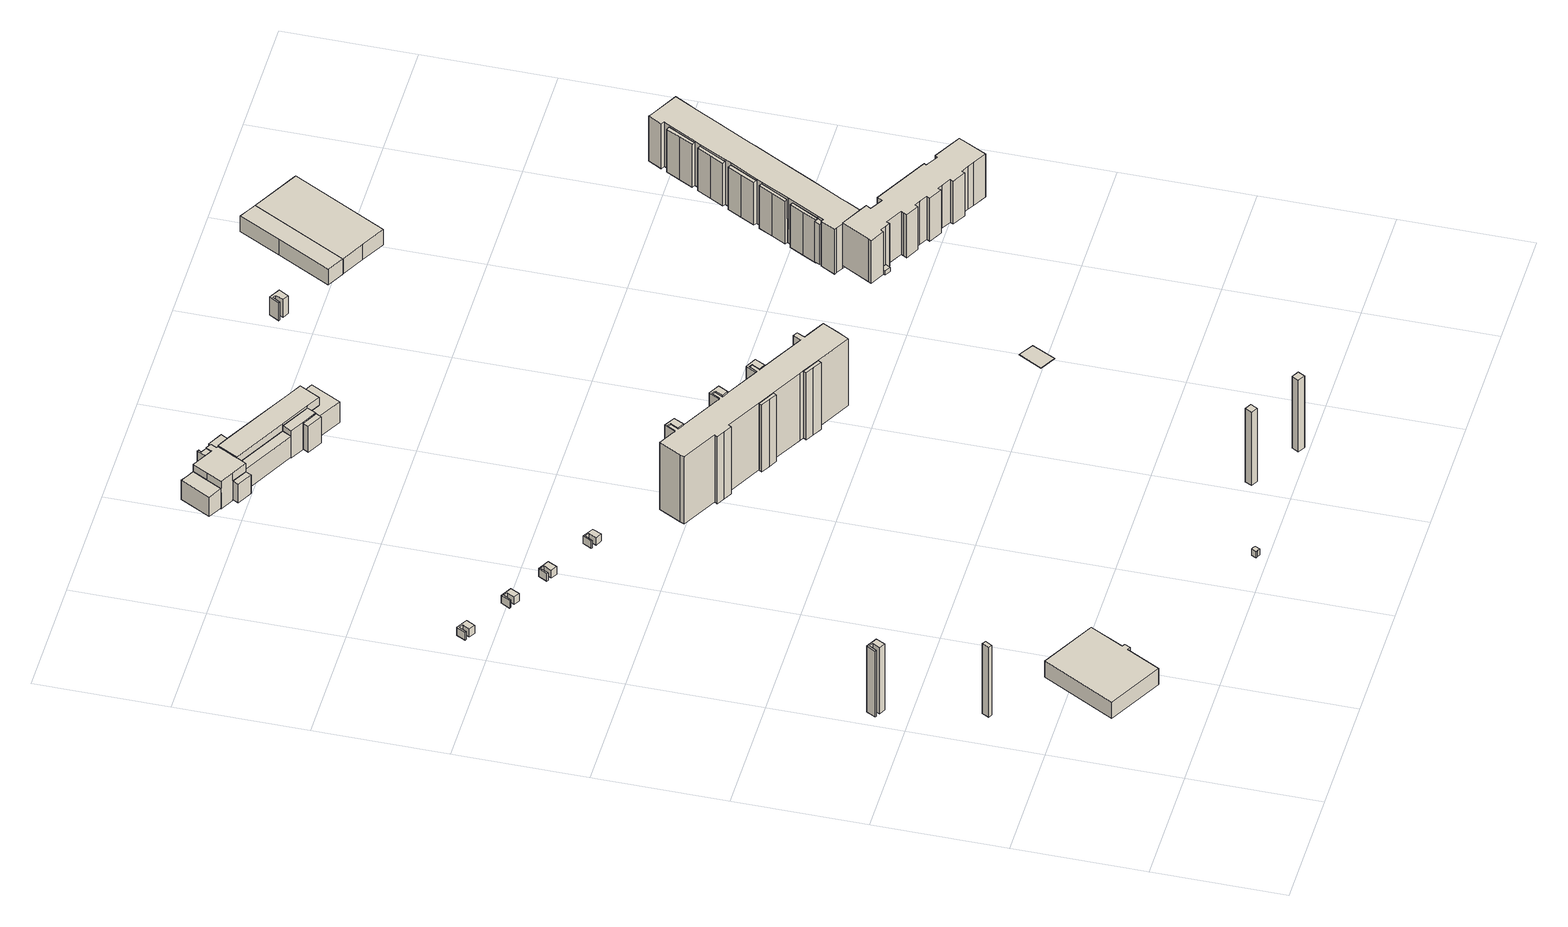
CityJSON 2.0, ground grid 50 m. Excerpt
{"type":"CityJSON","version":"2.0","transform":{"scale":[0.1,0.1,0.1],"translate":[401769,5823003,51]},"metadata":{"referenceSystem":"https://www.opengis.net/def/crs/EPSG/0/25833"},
"CityObjects":{
"building1":{"type":"Building","attributes":{"Gemeindeschluessel":"11000010","BezugspunktDach":"2200","function":"51009_1610","measuredHeight":32.45,"storeysAboveGround":0},"address":[{"country":"Germany","locality":"Berlin"}],"geometry":[{"type":"Solid","lod":"1","boundaries":[[[[0,1,2,3]],[[4,5,6,7]],[[4,7,3,2]],[[5,4,2,1]],[[6,5,1,0]],[[7,6,0,3]]]]}]},
"building2":{"type":"Building","attributes":{"Gemeindeschluessel":"11000010","BezugspunktDach":"2200","function":"51009_1610","measuredHeight":30.72,"storeysAboveGround":0},"address":[{"country":"Germany","locality":"Berlin"}],"geometry":[{"type":"Solid","lod":"1","boundaries":[[[[8,9,10,11,12,13,14,15]],[[16,17,18,19,20,21,22,23]],[[16,23,15,14]],[[17,16,14,13]],[[18,17,13,12]],[[19,18,12,11]],[[20,19,11,10]],[[21,20,10,9]],[[22,21,9,8]],[[23,22,8,15]]]]}]},
"building3":{"type":"Building","attributes":{"Gemeindeschluessel":"11000010","BezugspunktDach":"2200","function":"31001_3211","measuredHeight":7.48,"storeysAboveGround":1},"address":[{"country":"Germany","locality":"Berlin","thoroughfareNumber":"9 (1)","thoroughfareName":"Stolzenhagener Straße"}],"geometry":[{"type":"Solid","lod":"1","boundaries":[[[[24,25,26,27,28,29,30,31]],[[32,33,34,35,36,37,38,39]],[[32,39,31,30]],[[33,32,30,29]],[[34,33,29,28]],[[35,34,28,27]],[[36,35,27,26]],[[37,36,26,25]],[[38,37,25,24]],[[39,38,24,31]]]]}]},
"building4":{"type":"Building","attributes":{"Gemeindeschluessel":"11000010","BezugspunktDach":"2200","function":"51009_1610","measuredHeight":3.61,"storeysAboveGround":0},"address":[{"country":"Germany","locality":"Berlin"}],"geometry":[{"type":"Solid","lod":"1","boundaries":[[[[40,41,42,43,44,45,46,47]],[[48,49,50,51,52,53,54,55]],[[48,55,47,46]],[[49,48,46,45]],[[50,49,45,44]],[[51,50,44,43]],[[52,51,43,42]],[[53,52,42,41]],[[54,53,41,40]],[[55,54,40,47]]]]}]},
"building5":{"type":"Building","attributes":{"Gemeindeschluessel":"11000010","BezugspunktDach":"2200","function":"51009_1610","measuredHeight":3.54,"storeysAboveGround":0},"address":[{"country":"Germany","locality":"Berlin"}],"geometry":[{"type":"Solid","lod":"1","boundaries":[[[[56,57,58,59,60,61,62,63]],[[64,65,66,67,68,69,70,71]],[[64,71,63,62]],[[65,64,62,61]],[[66,65,61,60]],[[67,66,60,59]],[[68,67,59,58]],[[69,68,58,57]],[[70,69,57,56]],[[71,70,56,63]]]]}]},
"building6":{"type":"Building","attributes":{"Gemeindeschluessel":"11000010","BezugspunktDach":"2200","function":"51009_1610","measuredHeight":2.77,"storeysAboveGround":0},"address":[{"country":"Germany","locality":"Berlin"}],"geometry":[{"type":"Solid","lod":"1","boundaries":[[[[72,73,74,75,76,77]],[[78,79,80,81,82,83]],[[78,83,77,76]],[[79,78,76,75]],[[80,79,75,74]],[[81,80,74,73]],[[82,81,73,72]],[[83,82,72,77]]]]}]},
"building7":{"type":"Building","attributes":{"Gemeindeschluessel":"11000010","BezugspunktDach":"2200","function":"51009_1610","measuredHeight":3.6,"storeysAboveGround":0},"address":[{"country":"Germany","locality":"Berlin"}],"geometry":[{"type":"Solid","lod":"1","boundaries":[[[[84,85,86,87,88,89,90,91]],[[92,93,94,95,96,97,98,99]],[[92,99,91,90]],[[93,92,90,89]],[[94,93,89,88]],[[95,94,88,87]],[[96,95,87,86]],[[97,96,86,85]],[[98,97,85,84]],[[99,98,84,91]]]]}]},
"building8":{"type":"Building","attributes":{"Gemeindeschluessel":"11000010","BezugspunktDach":"2200","function":"51009_1610","measuredHeight":3.38,"storeysAboveGround":0},"address":[{"country":"Germany","locality":"Berlin"}],"geometry":[{"type":"Solid","lod":"1","boundaries":[[[[100,101,102,103,104,105,106,107]],[[108,109,110,111,112,113,114,115]],[[108,115,107,106]],[[109,108,106,105]],[[110,109,105,104]],[[111,110,104,103]],[[112,111,103,102]],[[113,112,102,101]],[[114,113,101,100]],[[115,114,100,107]]]]}]},
"building9":{"type":"Building","attributes":{"Gemeindeschluessel":"11000010","BezugspunktDach":"2200","function":"51009_1610","measuredHeight":34.02,"storeysAboveGround":0},"address":[{"country":"Germany","locality":"Berlin"}],"geometry":[{"type":"Solid","lod":"1","boundaries":[[[[116,117,118,119]],[[120,121,122,123]],[[120,123,119,118]],[[121,120,118,117]],[[122,121,117,116]],[[123,122,116,119]]]]}]},
"building10":{"type":"Building","attributes":{"Gemeindeschluessel":"11000010","BezugspunktDach":"2200","function":"51009_1610","measuredHeight":31.72,"storeysAboveGround":0},"address":[{"country":"Germany","locality":"Berlin"}],"geometry":[{"type":"Solid","lod":"1","boundaries":[[[[124,125,126,127,128,129,130,131]],[[132,133,134,135,136,137,138,139]],[[132,139,131,130]],[[133,132,130,129]],[[134,133,129,128]],[[135,134,128,127]],[[136,135,127,126]],[[137,136,126,125]],[[138,137,125,124]],[[139,138,124,131]]]]}]},
"building11":{"type":"Building","attributes":{"Gemeindeschluessel":"11000010","BezugspunktDach":"2200","function":"51009_1610","measuredHeight":33.25,"storeysAboveGround":0},"address":[{"country":"Germany","locality":"Berlin"}],"geometry":[{"type":"Solid","lod":"1","boundaries":[[[[140,141,142,143]],[[144,145,146,147]],[[144,147,143,142]],[[145,144,142,141]],[[146,145,141,140]],[[147,146,140,143]]]]}]},
"building12":{"type":"Building","attributes":{"Gemeindeschluessel":"11000010","BezugspunktDach":"2200","function":"51009_1610","measuredHeight":31.54,"storeysAboveGround":0},"address":[{"country":"Germany","locality":"Berlin"}],"geometry":[{"type":"Solid","lod":"1","boundaries":[[[[148,149,150,151,152,153,154,155]],[[156,157,158,159,160,161,162,163]],[[156,163,155,154]],[[157,156,154,153]],[[158,157,153,152]],[[159,158,152,151]],[[160,159,151,150]],[[161,160,150,149]],[[162,161,149,148]],[[163,162,148,155]]]]}]},
"building13":{"type":"Building","attributes":{"Gemeindeschluessel":"11000010","function":"31001_1010"},"address":[{"country":"Germany","locality":"Berlin","thoroughfareNumber":"17, 19, 21, 23","thoroughfareName":"Raoul-Wallenberg-Straße"}],"children":["building13-1","building13-2","building13-3"]},
"building13-1":{"type":"BuildingPart","attributes":{"BezugspunktDach":"2200","measuredHeight":31.04,"storeysAboveGround":10},"parents":["building13"],"geometry":[{"type":"MultiSurface","lod":"1","boundaries":[[[164,165,166,167,168,169,170,171,172,173,174,175,176,177,178,179,180,181,182,183,184,185,186,187,188,189,190,191,192,193,194,195,196,197,198,199,200,201,202]],[[203,204,205,206,207,208,209,210,211,212,213,214,215,216,217,218,219,220,221,222,223,224,225,226,227,228,229,230,231,232,233,234,235,236,237,238,239,240,241]],[[203,241,202,201]],[[204,203,201,200]],[[205,204,200,199]],[[206,205,199,198]],[[207,206,198,197]],[[208,207,197,196]],[[209,208,196,195]],[[210,209,195,194]],[[211,210,194,193]],[[212,211,193,192]],[[213,212,192,191]],[[214,213,191,190]],[[215,214,190,189]],[[216,215,189,188]],[[217,216,188,187]],[[218,217,187,186]],[[219,218,186,185]],[[220,219,185,184]],[[221,220,184,183]],[[222,221,183,182]],[[223,222,182,181]],[[224,223,181,180]],[[225,224,180,179]],[[226,225,179,178]],[[227,226,178,177]],[[228,227,177,176]],[[229,228,176,175]],[[230,229,175,174]],[[231,230,174,173]],[[232,231,173,172]],[[233,242,243,171]],[[234,233,171,170]],[[236,235,169,168]],[[237,236,168,167]],[[238,237,167,166]],[[239,238,166,165]],[[240,239,165,164]],[[241,240,164,202]],[[232,172,243,242]],[[235,234,170,169]]]}]},
"building13-2":{"type":"BuildingPart","attributes":{"BezugspunktDach":"2200","measuredHeight":31.04,"storeysAboveGround":10},"parents":["building13"],"geometry":[{"type":"MultiSurface","lod":"1","boundaries":[[[244,245,172,243,246]],[[242,232,247,248,249]],[[242,249,246,243]],[[247,232,172,245]],[[248,247,245,244]],[[249,248,244,246]],[[232,242,243,250,172]]]}]},
"building13-3":{"type":"BuildingPart","attributes":{"BezugspunktDach":"2200","measuredHeight":31.04,"storeysAboveGround":10},"parents":["building13"],"geometry":[{"type":"Solid","lod":"1","boundaries":[[[[251,252,170,169,253]],[[235,234,254,255,256]],[[235,256,253,169]],[[254,234,170,252]],[[255,254,252,251]],[[256,255,251,253]],[[234,235,169,170]]]]}]},
"building14":{"type":"Building","attributes":{"Gemeindeschluessel":"11000010","function":"31001_1022"},"address":[{"country":"Germany","locality":"Berlin","thoroughfareNumber":"18, 20","thoroughfareName":"Alfred-Döblin-Straße"}],"children":["building14-1","building14-2","building14-3","building14-4","building14-5","building14-6","building14-7","building14-8","building14-9","building14-10","building14-11"]},
"building14-1":{"type":"BuildingPart","attributes":{"BezugspunktDach":"2200","measuredHeight":14.23,"storeysAboveGround":4},"parents":["building14"],"geometry":[{"type":"MultiSurface","lod":"1","boundaries":[[[257,258,259,260,261,262,263,264,265,266]],[[267,268,269,270,271,272,273,274,275,276]],[[277,278,279,278,280,266,265]],[[281,282,265,264]],[[268,267,283,284]],[[269,268,264,263]],[[285,286,263,262]],[[270,269,287,288,289]],[[271,270,262,261]],[[290,291,292,293,272,271,261,260]],[[294,290,260,259]],[[273,272,295,293,296]],[[297,298,259,258]],[[275,274,299,300,301,302,258,257]],[[276,275,257,266],[300,303,304,301]],[[267,279,278,277]],[[276,305,280,278,279]],[[284,283,282,281]],[[289,288,287,286,285]],[[293,292,291,290]],[[296,293,295,290,294]],[[274,273,298,297]],[[302,301,300,299]],[[304,303,300,301]]]}]},
"building14-2":{"type":"BuildingPart","attributes":{"BezugspunktDach":"2200","measuredHeight":12.54,"storeysAboveGround":4},"parents":["building14"],"geometry":[{"type":"MultiSurface","lod":"1","boundaries":[[[306,307,298,297,308]],[[274,273,309,310,311]],[[274,311,308,297],[312,299,302,313]],[[314,294,298,307]],[[309,273,296,315]],[[310,309,316,317,318,319,307,306]],[[311,310,306,308]],[[302,299,312,313]],[[273,274,297,298]],[[315,296,294,314]],[[319,318,317,316]]]}]},
"building14-3":{"type":"BuildingPart","attributes":{"BezugspunktDach":"2200","measuredHeight":13.89,"storeysAboveGround":4},"parents":["building14"],"geometry":[{"type":"MultiSurface","lod":"1","boundaries":[[[320,321,280,278,277,322,323,324,325,326,327,328,329,330,331]],[[332,333,334,335,336,337,338,339,340,267,279,276,341,342,343]],[[344,345,331,330]],[[332,343,346,347,348]],[[333,332,330,329],[349,350,344,348]],[[334,333,329,328]],[[351,352,328,327]],[[335,334,353,354]],[[336,335,354,355,356,351,327,326]],[[337,336,326,325]],[[338,337,325,324]],[[339,338,324,323]],[[357,358,359,360,340,339,323,322]],[[267,340,360,283,282,357,361,322,277]],[[362,304,280,321]],[[341,276,303,363]],[[342,341,321,320],[363,364,365,366]],[[343,342,320,331]],[[348,347,346,345,344]],[[344,350,349,348]],[[354,353,352,351]],[[351,356,355,354]],[[360,359,358,357]],[[361,357,282,283,360]],[[279,267,277,278]],[[276,279,278,280]],[[363,303,304,362]],[[365,364,363,366]]]}]},
"building14-4":{"type":"BuildingPart","attributes":{"BezugspunktDach":"2200","measuredHeight":8.61,"storeysAboveGround":4},"parents":["building14"],"geometry":[{"type":"Solid","lod":"1","boundaries":[[[[367,366,365,368]],[[364,363,369,370]],[[364,370,368,365]],[[369,363,366,367]],[[370,369,367,368]],[[363,364,365,366]]]]}]},
"building14-5":{"type":"BuildingPart","attributes":{"BezugspunktDach":"2200","measuredHeight":9.74,"storeysAboveGround":4},"parents":["building14"],"geometry":[{"type":"MultiSurface","lod":"1","boundaries":[[[313,301,304,362]],[[303,300,312,363]],[[363,312,313,362]],[[303,363,362,304]],[[371,300,303,304,301]],[[300,301,302,299]],[[372,312,299,302,313]]]}]},
"building14-6":{"type":"BuildingPart","attributes":{"BezugspunktDach":"2200","measuredHeight":3.54,"storeysAboveGround":4},"parents":["building14"],"geometry":[{"type":"Solid","lod":"1","boundaries":[[[[285,373,374,375,376,377,378,286]],[[379,380,381,382,383,384,289,288]],[[379,288,286,378]],[[380,379,378,377]],[[381,380,377,376]],[[382,381,376,375]],[[383,382,375,374]],[[384,383,374,373]],[[289,384,373,285]],[[289,285,286,288]]]]}]},
"building14-7":{"type":"BuildingPart","attributes":{"BezugspunktDach":"2200","measuredHeight":12.29,"storeysAboveGround":4},"parents":["building14"],"geometry":[{"type":"MultiSurface","lod":"1","boundaries":[[[385,319,318,386]],[[317,316,387,388]],[[317,388,386,318]],[[387,316,319,385]],[[388,387,385,386]],[[317,389,318,319,316]]]}]},
"building14-8":{"type":"BuildingPart","attributes":{"BezugspunktDach":"2200","measuredHeight":9.71,"storeysAboveGround":4},"parents":["building14"],"geometry":[{"type":"MultiSurface","lod":"1","boundaries":[[[390,391,291,290,294,314]],[[296,293,292,392,393,315]],[[392,292,291,391]],[[393,392,391,390]],[[315,393,390,314]],[[315,314,294,296]],[[293,296,394,294,290]],[[292,293,395,290,291]]]}]},
"building14-9":{"type":"BuildingPart","attributes":{"BezugspunktDach":"2200","measuredHeight":9.28,"storeysAboveGround":4},"parents":["building14"],"geometry":[{"type":"MultiSurface","lod":"1","boundaries":[[[345,350,396,397,398]],[[399,400,349,347,401]],[[399,401,398,397]],[[400,399,397,396]],[[349,400,396,350]],[[401,347,345,398]],[[348,344,345,347]],[[349,402,350,344,348]]]}]},
"building14-10":{"type":"BuildingPart","attributes":{"BezugspunktDach":"2200","measuredHeight":11.85,"storeysAboveGround":4},"parents":["building14"],"geometry":[{"type":"MultiSurface","lod":"1","boundaries":[[[281,403,404,405,358,357]],[[359,406,407,408,284,360]],[[406,359,358,405]],[[407,406,405,404]],[[408,407,404,403]],[[284,408,403,281]],[[360,357,358,359]],[[284,281,282,283]],[[360,283,282,357,409]]]}]},
"building14-11":{"type":"BuildingPart","attributes":{"BezugspunktDach":"2200","measuredHeight":12.43,"storeysAboveGround":4},"parents":["building14"],"geometry":[{"type":"MultiSurface","lod":"1","boundaries":[[[351,356,410,411,412,352]],[[413,414,415,355,354,353]],[[413,353,352,412]],[[414,413,412,411]],[[415,414,411,410]],[[355,415,410,356]],[[354,355,416,356,351]],[[353,354,351,352]]]}]},
"building15":{"type":"Building","attributes":{"Gemeindeschluessel":"11000010","BezugspunktDach":"2200","function":"51009_1610","measuredHeight":30.89,"storeysAboveGround":0},"address":[{"country":"Germany","locality":"Berlin"}],"geometry":[{"type":"Solid","lod":"1","boundaries":[[[[417,418,419,420,421,422,423,424]],[[425,426,427,428,429,430,431,432]],[[425,432,424,423]],[[426,425,423,422]],[[427,426,422,421]],[[428,427,421,420]],[[429,428,420,419]],[[430,429,419,418]],[[431,430,418,417]],[[432,431,417,424]]]]}]},
"building16":{"type":"Building","attributes":{"Gemeindeschluessel":"11000010","BezugspunktDach":"2200","function":"51009_1610","measuredHeight":3.62,"storeysAboveGround":0},"address":[{"country":"Germany","locality":"Berlin"}],"geometry":[{"type":"Solid","lod":"1","boundaries":[[[[375,374,377,376]],[[433,434,435,436]],[[433,436,376,377]],[[434,433,377,374]],[[435,434,374,375]],[[436,435,375,376]]]]}]},
"building17":{"type":"Building","attributes":{"Gemeindeschluessel":"11000010","BezugspunktDach":"2200","function":"51009_1610","measuredHeight":2.66,"storeysAboveGround":0},"address":[{"country":"Germany","locality":"Berlin"}],"geometry":[{"type":"Solid","lod":"1","boundaries":[[[[437,438,439,440,441,442,443,444]],[[445,446,447,448,449,450,451,452]],[[445,452,444,443]],[[446,445,443,442]],[[447,446,442,441]],[[448,447,441,440]],[[449,448,440,439]],[[450,449,439,438]],[[451,450,438,437]],[[452,451,437,444]]]]}]},
"building18":{"type":"Building","attributes":{"Gemeindeschluessel":"11000010","BezugspunktDach":"2200","function":"31001_2523","measuredHeight":0.33,"storeysAboveGround":1},"address":[{"country":"Germany","locality":"Berlin","thoroughfareNumber":"2 (1)","thoroughfareName":"Ludwig-Renn-Straße"}],"geometry":[{"type":"Solid","lod":"1","boundaries":[[[[453,454,455,456]],[[457,458,459,460]],[[457,460,456,455]],[[458,457,455,454]],[[459,458,454,453]],[[460,459,453,456]]]]}]},
"building19":{"type":"Building","attributes":{"Gemeindeschluessel":"11000010","BezugspunktDach":"2200","function":"51009_1610","measuredHeight":8.29,"storeysAboveGround":0},"address":[{"country":"Germany","locality":"Berlin"}],"geometry":[{"type":"Solid","lod":"1","boundaries":[[[[461,462,463,464,465,466,467,468]],[[469,470,471,472,473,474,475,476]],[[469,476,468,467]],[[470,469,467,466]],[[471,470,466,465]],[[472,471,465,464]],[[473,472,464,463]],[[474,473,463,462]],[[475,474,462,461]],[[476,475,461,468]]]]}]},
"building20":{"type":"Building","attributes":{"Gemeindeschluessel":"11000010","BezugspunktDach":"2200","function":"51009_1610","measuredHeight":1.87,"storeysAboveGround":0},"address":[{"country":"Germany","locality":"Berlin"}],"geometry":[{"type":"Solid","lod":"1","boundaries":[[[[477,478,479,480,481]],[[482,483,484,485,486]],[[482,486,481,480]],[[483,482,480,479]],[[484,483,479,478]],[[485,484,478,477]],[[486,485,477,481]]]]}]},
"building21":{"type":"Building","attributes":{"Gemeindeschluessel":"11000010","BezugspunktDach":"2200","function":"51009_1610","measuredHeight":18.78,"storeysAboveGround":0},"address":[{"country":"Germany","locality":"Berlin"}],"geometry":[{"type":"Solid","lod":"1","boundaries":[[[[487,488,489,490,491,492]],[[493,494,495,496,497,498]],[[493,498,492,491]],[[494,493,491,490]],[[495,494,490,489]],[[496,495,489,488]],[[497,496,488,487]],[[498,497,487,492]]]]}]},
"building22":{"type":"Building","attributes":{"Gemeindeschluessel":"11000010","BezugspunktDach":"2200","function":"31001_1010","measuredHeight":19.91,"storeysAboveGround":6},"address":[{"country":"Germany","locality":"Berlin","thoroughfareNumber":"2, 4, 6, 8","thoroughfareName":"Ludwig-Renn-Straße"}],"geometry":[{"type":"Solid","lod":"1","boundaries":[[[[499,500,501,502,503,504,505,506,507,508,509,510,511,512,513,514,515,516,517,518,519,520,521,522,523,524,525,526,527,528,529,530,531,532,533,534]],[[535,536,537,538,539,540,541,542,543,544,545,546,547,548,549,550,551,552,553,554,555,556,557,558,559,560,561,562,563,564,565,566,567,568,569,570]],[[535,570,534,533]],[[536,535,533,532]],[[537,536,532,531]],[[538,537,531,530]],[[539,538,530,529]],[[540,539,529,528]],[[541,540,528,527]],[[542,541,527,526]],[[543,542,526,525]],[[544,543,525,524]],[[545,544,524,523]],[[546,545,523,522]],[[547,546,522,521]],[[548,547,521,520]],[[549,548,520,519]],[[550,549,519,518]],[[551,550,518,517]],[[552,551,517,516]],[[553,552,516,515]],[[554,553,515,514]],[[555,554,514,513]],[[556,555,513,512]],[[557,556,512,511]],[[558,557,511,510]],[[559,558,510,509]],[[560,559,509,508]],[[561,560,508,507]],[[562,561,507,506]],[[563,562,506,505]],[[564,563,505,504]],[[565,564,504,503]],[[566,565,503,502]],[[567,566,502,501]],[[568,567,501,500]],[[569,568,500,499]],[[570,569,499,534]]]]}]},
"building23":{"type":"Building","attributes":{"Gemeindeschluessel":"11000010","function":"31001_3211"},"address":[{"country":"Germany","locality":"Berlin","thoroughfareNumber":"17","thoroughfareName":"Alfred-Döblin-Straße"}],"children":["building23-1","building23-2"]},
"building23-1":{"type":"BuildingPart","attributes":{"BezugspunktDach":"2200","measuredHeight":7.29,"storeysAboveGround":2},"parents":["building23"],"geometry":[{"type":"MultiSurface","lod":"1","boundaries":[[[571,572,573,574,575,576]],[[577,578,579,580,581,582]],[[577,582,576,575]],[[578,577,575,574]],[[579,578,574,573]],[[580,579,573,572]],[[572,580,581,583,581,580,572,571]],[[582,581,571,576]]]}]},
"building23-2":{"type":"BuildingPart","attributes":{"BezugspunktDach":"2200","measuredHeight":7.36,"storeysAboveGround":2},"parents":["building23"],"geometry":[{"type":"Solid","lod":"1","boundaries":[[[[584,585,586,587,588,589,572,571]],[[580,590,591,592,593,594,595,581]],[[590,580,572,589]],[[591,590,589,588]],[[592,591,588,587]],[[593,592,587,586]],[[594,593,586,585]],[[595,594,585,584]],[[581,595,584,571]],[[580,581,571,572]]]]}]},
"building24":{"type":"Building","attributes":{"Gemeindeschluessel":"11000010","function":"31001_1010"},"address":[{"country":"Germany","locality":"Berlin","thoroughfareNumber":"10, 12, 14, 16, 18, 20","thoroughfareName":"Ludwig-Renn-Straße"}],"children":["building24-1","building24-2","building24-3","building24-4","building24-5","building24-6"]},
"building24-1":{"type":"BuildingPart","attributes":{"BezugspunktDach":"2200","measuredHeight":22.12,"storeysAboveGround":6},"parents":["building24"],"geometry":[{"type":"MultiSurface","lod":"1","boundaries":[[[596,597,598,599,600,601,602,603,604,605,606,607,608,609,610,611,612,613,614,615,616,617,618,619,620,621,622,623,624,625,626]],[[627,628,629,630,631,632,633,634,635,636,637,638,639,640,641,642,643,644,645,646,647,648,649,650,651,652,653,654,655,656,657]],[[627,657,626,625]],[[628,627,625,624]],[[629,628,624,623]],[[630,629,623,622],[658,659,660,629]],[[661,662,663,630,622,621]],[[632,631,621,620]],[[633,664,665,632,620,619]],[[634,633,619,618]],[[635,666,667,618,617]],[[636,635,617,616]],[[637,636,668,669,670,616,615]],[[638,637,615,614]],[[639,638,614,613]],[[640,639,613,612]],[[641,640,612,611]],[[642,641,611,610]],[[643,642,610,609]],[[644,643,609,608]],[[645,644,608,607]],[[646,645,607,606]],[[647,646,606,605]],[[648,647,605,604]],[[649,648,604,603]],[[650,649,603,602]],[[651,650,602,601]],[[652,651,601,600]],[[653,652,600,599]],[[654,653,599,598]],[[655,654,598,597]],[[656,655,597,596]],[[657,656,596,626]],[[659,658,629,660]],[[631,663,662,661]],[[632,665,664,633]],[[634,667,666,635]],[[670,669,668,636]]]}]},
"building24-2":{"type":"BuildingPart","attributes":{"BezugspunktDach":"2200","measuredHeight":19.91,"storeysAboveGround":6},"parents":["building24"],"geometry":[{"type":"MultiSurface","lod":"1","boundaries":[[[662,661,671,672,673]],[[674,675,631,663,676]],[[674,676,673,672]],[[675,674,672,671]],[[631,675,671,661]],[[676,663,662,673]],[[663,631,677,661,662]]]}]},
"building24-3":{"type":"BuildingPart","attributes":{"BezugspunktDach":"2200","measuredHeight":19.91,"storeysAboveGround":6},"parents":["building24"],"geometry":[{"type":"Solid","lod":"1","boundaries":[[[[665,664,678,679,680]],[[681,682,633,632,683]],[[681,683,680,679]],[[682,681,679,678]],[[633,682,678,664]],[[683,632,665,680]],[[664,665,632,633]]]]}]},
"building24-4":{"type":"BuildingPart","attributes":{"BezugspunktDach":"2200","measuredHeight":19.91,"storeysAboveGround":6},"parents":["building24"],"geometry":[{"type":"Solid","lod":"1","boundaries":[[[[660,659,684,685,686]],[[687,688,658,629,689]],[[687,689,686,685]],[[688,687,685,684]],[[658,688,684,659]],[[689,629,660,686]],[[629,658,659,660]]]]}]},
"building24-5":{"type":"BuildingPart","attributes":{"BezugspunktDach":"2200","measuredHeight":19.91,"storeysAboveGround":6},"parents":["building24"],"geometry":[{"type":"MultiSurface","lod":"1","boundaries":[[[667,666,690,691,692]],[[693,694,635,634,695]],[[693,695,692,691]],[[694,693,691,690]],[[635,694,690,666]],[[695,634,667,692]],[[696,634,635,666,667]]]}]},
"building24-6":{"type":"BuildingPart","attributes":{"BezugspunktDach":"2200","measuredHeight":19.91,"storeysAboveGround":6},"parents":["building24"],"geometry":[{"type":"Solid","lod":"1","boundaries":[[[[670,669,697,698,699]],[[700,701,668,636,702]],[[700,702,699,698]],[[701,700,698,697]],[[668,701,697,669]],[[702,636,670,699]],[[668,669,670,636]]]]}]}
},
"vertices":[
[110,718,373],[125,744,373],[110,752,373],[96,725,373],[110,752,48],[125,744,48],[110,718,48],[96,725,48],
[13,1107,348],[29,1135,348],[44,1127,348],[27,1099,348],[52,1086,348],[70,1121,348],[27,1144,348],[8,1109,348],[27,1144,41],[70,1121,41],[52,1086,41],[27,1099,41],[44,1127,41],[29,1135,41],[13,1107,41],[8,1109,41],
[403,196,125],[472,324,125],[485,317,125],[497,340,125],[485,347,125],[554,475,125],[344,588,125],[192,310,125],[344,588,50],[554,475,50],[485,347,50],[497,340,50],[485,317,50],[472,324,50],[403,196,50],[192,310,50],
[83,2592,49],[99,2620,49],[114,2612,49],[98,2584,49],[122,2571,49],[140,2605,49],[97,2629,49],[79,2594,49],[97,2629,12],[140,2605,12],[122,2571,12],[98,2584,12],[114,2612,12],[99,2620,12],[83,2592,12],[79,2594,12],
[284,2483,47],[301,2512,47],[316,2503,47],[300,2474,47],[322,2462,47],[340,2497,47],[297,2520,47],[278,2486,47],[297,2520,12],[340,2497,12],[322,2462,12],[300,2474,12],[316,2503,12],[301,2512,12],[284,2483,12],[278,2486,12],
[1134,25,79],[1142,20,79],[1152,39,79],[1145,44,79],[1134,48,79],[1124,29,79],[1134,48,51],[1145,44,51],[1152,39,51],[1142,20,51],[1134,25,51],[1124,29,51],
[452,2392,47],[467,2422,47],[482,2414,47],[467,2384,47],[490,2371,47],[508,2406,47],[465,2429,47],[447,2395,47],[465,2429,11],[508,2406,11],[490,2371,11],[467,2384,11],[482,2414,11],[467,2422,11],[452,2392,11],[447,2395,11],
[651,2284,48],[668,2313,48],[683,2305,48],[667,2275,48],[692,2262,48],[708,2298,48],[665,2321,48],[647,2287,48],[665,2321,14],[708,2298,14],[692,2262,14],[667,2275,14],[683,2305,14],[668,2313,14],[651,2284,14],[647,2287,14],
[1510,122,392],[1525,149,392],[1498,163,392],[1484,136,392],[1498,163,52],[1525,149,52],[1510,122,52],[1484,136,52],
[964,2068,336],[981,2099,336],[997,2091,336],[980,2060,336],[1004,2047,336],[1024,2086,336],[982,2109,336],[960,2070,336],[982,2109,19],[1024,2086,19],[1004,2047,19],[980,2060,19],[997,2091,19],[981,2099,19],[964,2068,19],[960,2070,19],
[1721,7,385],[1735,33,385],[1708,48,385],[1694,22,385],[1708,48,52],[1735,33,52],[1721,7,52],[1694,22,52],
[1164,1960,338],[1181,1991,338],[1196,1983,338],[1179,1952,338],[1203,1940,338],[1223,1977,338],[1181,2000,338],[1159,1963,338],[1181,2000,23],[1223,1977,23],[1203,1940,23],[1179,1952,23],[1196,1983,23],[1181,1991,23],[1164,1960,23],[1159,1963,23],
[979,1929,332],[972,1918,332],[1003,1901,332],[1034,1884,332],[1041,1895,332],[1177,1821,332],[1242,1786,332],[1362,1721,332],[1443,1677,332],[1578,1603,332],[1599,1641,332],[1634,1706,332],[1571,1740,332],[1549,1752,332],[1565,1783,332],[1548,1792,332],[1532,1761,332],[1528,1763,332],[1370,1849,332],[1347,1861,332],[1364,1892,332],[1349,1900,332],[1332,1869,332],[1327,1872,332],[1203,1940,332],[1179,1952,332],[1196,1983,332],[1181,1991,332],[1164,1960,332],[1159,1963,332],[1004,2047,332],[980,2060,332],[997,2091,332],[981,2099,332],[964,2068,332],[960,2070,332],[895,2105,332],[849,2019,332],[842,2004,332],[849,2019,21],[895,2105,21],[960,2070,21],[964,2068,21],[981,2099,21],[997,2091,21],[980,2060,21],[1004,2047,21],[1159,1963,21],[1164,1960,21],[1181,1991,21],[1196,1983,21],[1179,1952,21],[1203,1940,21],[1327,1872,21],[1332,1869,21],[1349,1900,21],[1364,1892,21],[1347,1861,21],[1370,1849,21],[1528,1763,21],[1532,1761,21],[1548,1792,21],[1565,1783,21],[1549,1752,21],[1571,1740,21],[1634,1706,21],[1599,1641,21],[1578,1603,21],[1443,1677,21],[1362,1721,21],[1242,1786,21],[1177,1821,21],[1041,1895,21],[1034,1884,21],[1003,1901,21],[972,1918,21],[979,1929,21],[842,2004,21],[1377,1713,21],[1377,1713,332],
[1401,1683,332],[1436,1664,332],[1370,1700,332],[1436,1664,21],[1401,1683,21],[1370,1700,21],[1410,1695,332],
[1205,1790,332],[1234,1774,332],[1170,1809,332],[1234,1774,21],[1205,1790,21],[1170,1809,21],
[879,3450,137],[879,3449,137],[990,3389,137],[1043,3360,137],[1086,3439,137],[1031,3469,137],[924,3527,137],[767,3612,137],[716,3639,137],[674,3561,137],[716,3639,3],[767,3612,3],[924,3527,3],[1031,3469,3],[1086,3439,3],[1043,3360,3],[990,3389,3],[879,3449,3],[879,3450,3],[674,3561,3],[716,3639,132],[685,3582,132],[685,3582,3],[674,3561,132],[767,3612,125],[716,3639,125],[716,3639,6],[767,3612,6],[1031,3469,40],[924,3527,40],[924,3527,13],[924,3527,4],[1031,3469,4],[1043,3360,102],[1086,3439,102],[1086,3439,5],[1043,3360,5],[990,3389,102],[1043,3360,83],[990,3389,5],[879,3449,129],[990,3389,129],[879,3449,7],[879,3450,7],[879,3450,104],[879,3449,104],[674,3561,7],[674,3561,104],[674,3561,103],
[912,3385,129],[971,3354,129],[860,3414,129],[971,3354,3],[912,3385,3],[860,3414,3],[860,3414,7],[860,3414,104],[971,3354,102],[971,3354,5],[971,3354,6],[912,3385,6],[912,3385,126],[971,3354,126],
[596,3557,132],[654,3525,132],[709,3644,132],[720,3665,132],[721,3666,132],[700,3678,132],[699,3677,132],[687,3655,132],[660,3670,132],[605,3700,132],[574,3643,132],[543,3585,132],[574,3643,3],[605,3700,3],[660,3670,3],[687,3655,3],[699,3677,3],[700,3678,3],[721,3666,3],[720,3665,3],[709,3644,3],[654,3525,3],[596,3557,3],[543,3585,3],[574,3643,98],[543,3585,98],[543,3585,79],[543,3585,8],[574,3643,8],[605,3700,8],[605,3700,98],[687,3655,130],[660,3670,130],[660,3670,5],[687,3655,5],[699,3677,5],[699,3677,130],[709,3644,125],[720,3665,125],[720,3665,6],[709,3644,6],[709,3644,66],[654,3525,104],[654,3525,7],[596,3557,7],[596,3557,93],[654,3525,93],
[643,3503,93],[584,3534,93],[643,3503,7],[584,3534,7],
[879,3450,92],[860,3414,10],
[1049,3503,40],[1045,3505,40],[1039,3494,40],[991,3519,40],[998,3530,40],[942,3561,40],[942,3561,4],[998,3530,4],[991,3519,4],[1039,3494,4],[1045,3505,4],[1049,3503,4],
[959,3331,126],[900,3363,126],[959,3331,6],[900,3363,6],[912,3385,83],
[1077,3296,102],[1139,3411,102],[1139,3411,5],[1077,3296,5],[990,3389,65],[1043,3360,46],
[578,3714,98],[552,3729,98],[489,3614,98],[552,3729,8],[578,3714,8],[489,3614,8],[605,3700,83],
[786,3646,125],[729,3676,125],[722,3664,125],[722,3664,6],[729,3676,6],[786,3646,6],[709,3644,46],
[676,3689,130],[683,3701,130],[678,3704,130],[678,3704,5],[683,3701,5],[676,3689,5],[699,3677,98],
[1332,1869,336],[1349,1900,336],[1364,1892,336],[1347,1861,336],[1370,1849,336],[1391,1888,336],[1348,1910,336],[1327,1872,336],[1348,1910,27],[1391,1888,27],[1370,1849,27],[1347,1861,27],[1364,1892,27],[1349,1900,27],[1332,1869,27],[1327,1872,27],
[998,3530,3],[1045,3505,3],[1039,3494,3],[991,3519,3],
[1532,1761,55],[1548,1792,55],[1565,1783,55],[1549,1752,55],[1571,1740,55],[1591,1778,55],[1549,1800,55],[1528,1763,55],[1549,1800,29],[1591,1778,29],[1571,1740,29],[1549,1752,29],[1565,1783,29],[1548,1792,29],[1532,1761,29],[1528,1763,29],
[1963,962,47],[2009,1052,47],[1953,1087,47],[1905,995,47],[1953,1087,44],[2009,1052,44],[1963,962,44],[1905,995,44],
[1540,3627,92],[1558,3657,92],[1571,3650,92],[1555,3619,92],[1579,3606,92],[1600,3644,92],[1557,3668,92],[1535,3629,92],[1557,3668,9],[1600,3644,9],[1579,3606,9],[1555,3619,9],[1571,3650,9],[1558,3657,9],[1540,3627,9],[1535,3629,9],
[2272,1628,57],[2283,1647,57],[2261,1659,57],[2254,1648,57],[2250,1640,57],[2254,1648,38],[2261,1659,38],[2283,1647,38],[2272,1628,38],[2250,1640,38],
[2258,1872,220],[2268,1867,220],[2279,1888,220],[2269,1894,220],[2263,1897,220],[2253,1875,220],[2263,1897,32],[2269,1894,32],[2279,1888,32],[2268,1867,32],[2258,1872,32],[2253,1875,32],
[2254,1648,234],[2261,1659,234],[2283,1647,234],[2300,1638,234],[2306,1650,234],[2371,1614,234],[2365,1603,234],[2358,1591,234],[2409,1564,234],[2416,1575,234],[2437,1564,234],[2468,1547,234],[2461,1535,234],[2513,1507,234],[2519,1520,234],[2539,1509,234],[2574,1490,234],[2568,1478,234],[2619,1450,234],[2626,1462,234],[2656,1446,234],[2679,1433,234],[2733,1404,234],[2790,1512,234],[2682,1571,234],[2676,1561,234],[2627,1590,234],[2632,1598,234],[2421,1712,234],[2410,1692,234],[2360,1721,234],[2372,1739,234],[2346,1753,234],[2264,1797,234],[2205,1689,234],[2198,1678,234],[2205,1689,35],[2264,1797,35],[2346,1753,35],[2372,1739,35],[2360,1721,35],[2410,1692,35],[2421,1712,35],[2632,1598,35],[2627,1590,35],[2676,1561,35],[2682,1571,35],[2790,1512,35],[2733,1404,35],[2679,1433,35],[2656,1446,35],[2626,1462,35],[2619,1450,35],[2568,1478,35],[2574,1490,35],[2539,1509,35],[2519,1520,35],[2513,1507,35],[2461,1535,35],[2468,1547,35],[2437,1564,35],[2416,1575,35],[2409,1564,35],[2358,1591,35],[2365,1603,35],[2371,1614,35],[2306,1650,35],[2300,1638,35],[2283,1647,35],[2261,1659,35],[2254,1648,35],[2198,1678,35],
[1818,3473,86],[2013,3835,86],[1989,3849,86],[1946,3872,86],[1861,3711,86],[1752,3508,86],[1861,3711,14],[1946,3872,14],[1989,3849,14],[2013,3835,14],[1818,3473,14],[1752,3508,14],[1818,3473,69],
[1822,3470,86],[1909,3423,86],[2001,3374,86],[2197,3736,86],[2192,3738,86],[2105,3785,86],[2105,3785,14],[2192,3738,14],[2197,3736,14],[2001,3374,14],[1909,3423,14],[1822,3470,14],
[2238,1811,230],[2264,1797,230],[2346,1753,230],[2377,1810,230],[2389,1833,230],[2445,1935,230],[2457,1958,230],[2514,2063,230],[2526,2085,230],[2582,2188,230],[2594,2210,230],[2651,2315,230],[2663,2337,230],[2720,2442,230],[2732,2464,230],[2763,2520,230],[2654,2579,230],[2642,2586,230],[2613,2533,230],[2626,2526,230],[2557,2399,230],[2544,2376,230],[2488,2273,230],[2475,2249,230],[2418,2143,230],[2407,2122,230],[2347,2013,230],[2279,1888,230],[2268,1867,230],[2258,1872,230],[2228,1816,230],[2258,1872,22],[2268,1867,22],[2279,1888,22],[2347,2013,22],[2407,2122,22],[2418,2143,22],[2475,2249,22],[2488,2273,22],[2544,2376,22],[2557,2399,22],[2626,2526,22],[2613,2533,22],[2642,2586,22],[2654,2579,22],[2763,2520,22],[2732,2464,22],[2720,2442,22],[2663,2337,22],[2651,2315,22],[2594,2210,22],[2582,2188,22],[2526,2085,22],[2514,2063,22],[2457,1958,22],[2445,1935,22],[2389,1833,22],[2377,1810,22],[2346,1753,22],[2264,1797,22],[2238,1811,22],[2228,1816,22],[2337,1993,22],[2337,1993,221],[2279,1888,221],[2407,2122,221],[2349,2016,221],[2349,2016,22],[2475,2249,221],[2418,2143,221],[2544,2376,221],[2488,2273,221],[2614,2505,22],[2614,2505,221],[2557,2399,221],
[2396,2128,221],[2367,2075,221],[2338,2021,221],[2367,2075,22],[2396,2128,22],[2338,2021,22],[2407,2122,171],
[2464,2256,221],[2435,2202,221],[2407,2150,221],[2435,2202,22],[2464,2256,22],[2407,2150,22],
[2326,1999,221],[2297,1945,221],[2269,1894,221],[2297,1945,22],[2326,1999,22],[2269,1894,22],
[2533,2383,221],[2504,2330,221],[2477,2279,221],[2504,2330,22],[2533,2383,22],[2477,2279,22],[2488,2273,79],
[2601,2511,221],[2573,2458,221],[2545,2406,221],[2573,2458,22],[2601,2511,22],[2545,2406,22]
]}
